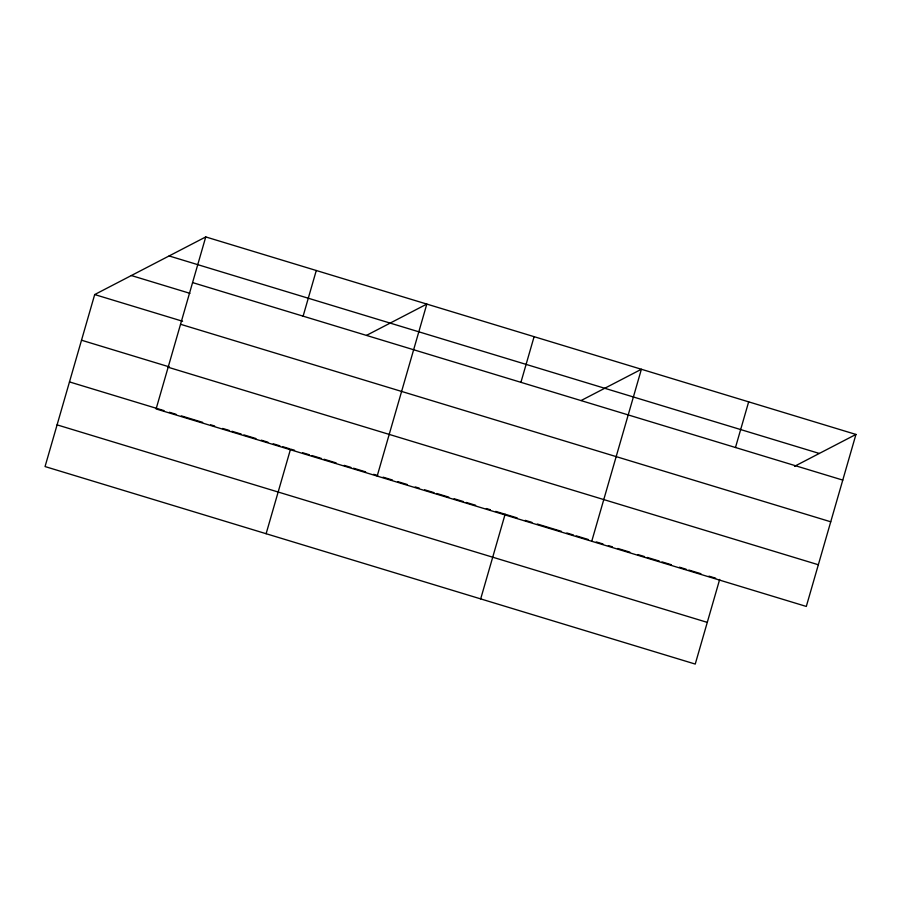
<?xml version="1.0" encoding="UTF-8"?>
<svg xmlns="http://www.w3.org/2000/svg" width="901" height="901" viewBox="0 0 901 901"><rect width="100%" height="100%" fill="white"/><g stroke="black" fill="none" stroke-linecap="round" stroke-linejoin="round"><path stroke-width="1.35" d="M205.755 236.929L156.11 408.941L806.305 606.441L855.95 434.44L205.755 236.929L94.695 294.559L45.05 466.56L695.245 664.071L719.674 579.422M303.108 316.172L316.285 270.503M266.122 533.719L290.55 449.07L294.571 450.286M377.17 476.088L426.826 304.076L366.572 335.341M520.924 382.328L534.102 336.67M480.683 598.895L505.112 514.246M591.743 541.264L641.388 369.264L581.134 400.517M735.486 447.504L748.663 401.846M794.524 466.313L855.95 434.44M169.106 255.952L819.302 453.451M192.577 282.587L842.773 480.098M131.343 275.537L189.942 293.343M94.695 294.559L182.588 321.252M180.538 324.281L830.733 521.792M81.518 340.218L169.411 366.921M168.138 367.248L818.333 564.747M69.478 381.911L164.038 410.631M169.365 412.253L176.022 414.28M181.349 415.89L202.657 422.366M210.643 424.799L214.641 426.004M222.637 428.437L229.293 430.453M231.951 431.264L241.277 434.102M243.934 434.913L255.929 438.55M261.256 440.161L267.912 442.188M273.24 443.81L279.896 445.826M282.554 446.637L289.221 448.664M302.623 452.73L309.325 454.768M312.005 455.579L321.398 458.44M324.078 459.251L336.141 462.911M344.193 465.355L350.894 467.394M353.575 468.216L365.648 471.876M373.69 474.32L377.722 475.548M383.083 477.17L392.464 480.019M397.837 481.652L407.218 484.501M415.26 486.945L419.292 488.173M424.653 489.806L434.034 492.656M436.726 493.466L448.788 497.138M454.149 498.76L463.542 501.609M466.222 502.431L475.615 505.281M486.337 508.536L490.358 509.763M495.73 511.396L517.185 517.906M525.227 520.35L531.939 522.389M537.3 524.022L561.436 531.353M566.797 532.975L573.509 535.014M576.19 535.836L588.263 539.496M596.304 541.94L603.006 543.979M608.378 545.612L612.398 546.828M617.759 548.461L629.833 552.122M637.874 554.565L644.575 556.604M647.267 557.426L659.329 561.086M662.01 561.897L671.403 564.758M679.444 567.202L686.157 569.241M688.837 570.051L700.899 573.712M708.952 576.156L715.653 578.194M57.09 424.867L707.274 622.377"/></g></svg>
